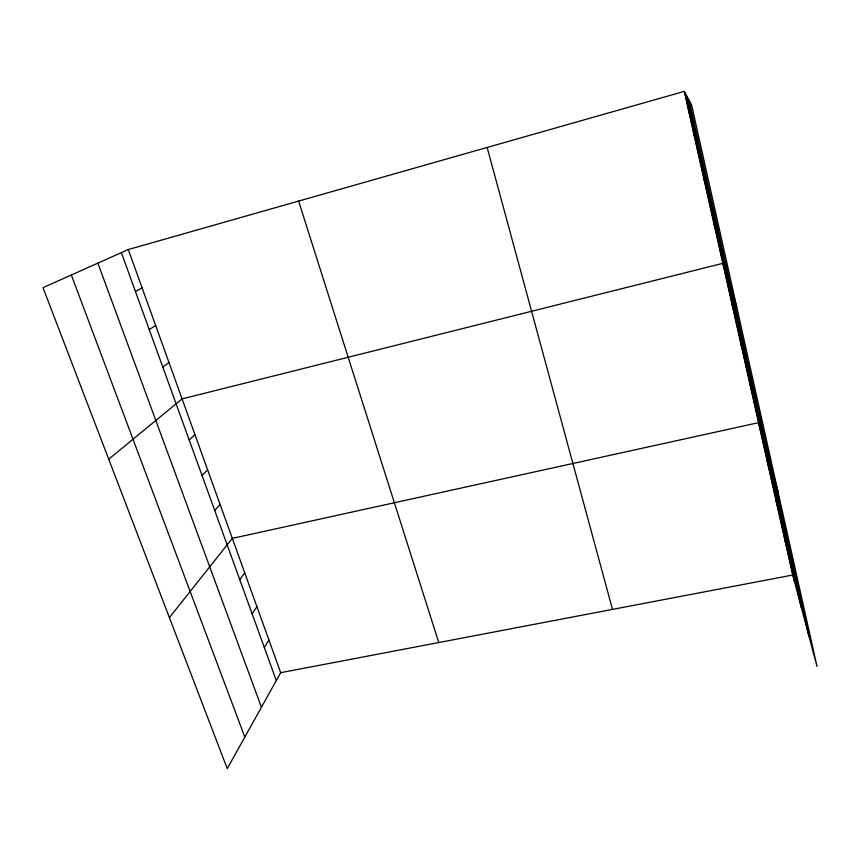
<?xml version="1.0" encoding="UTF-8"?>
<svg xmlns="http://www.w3.org/2000/svg" width="860" height="860" viewBox="0 0 860 860"><rect width="100%" height="100%" fill="white"/><g stroke="black" fill="none" stroke-linecap="round" stroke-linejoin="round"><path stroke-width="1.29" d="M128.291 249.54L280.683 672.692L227.255 768.614L43 287.659L128.291 249.54L684.259 91.386L691.633 105.038L817 666.414L792.726 575.028L684.259 91.386M264.321 647.505L268.89 639.947M252.141 613.868L256.903 606.655M239.757 579.651L244.713 572.803M169.399 617.598L232.307 538.371L758.563 422.668L778.042 491.963M214.72 510.485L220.063 504.379M202.068 475.537L207.615 469.818M189.2 439.987L194.962 434.665M108.715 459.186L182.083 398.911L722.83 263.343L736.784 307.203M162.787 367.016L168.979 362.533M149.221 329.563L155.649 325.531M135.428 291.443L142.094 287.874M280.683 672.692L792.726 575.028M694.192 135.633L694.912 137.363M71.337 274.996L244.821 737.084M703.921 179.03L704.781 181.385M97.868 263.138L261.44 707.253M121.378 252.636L276.296 680.572M713.467 221.59L714.456 224.535M298.603 201.089L438.761 642.538M732.01 304.3L733.247 308.364M741.03 344.494L742.384 349.085M749.877 383.947L751.339 389.042M767.346 461.831L769.023 467.904M775.967 500.262L777.741 506.798M487.136 147.458L612.492 609.407M784.428 537.994L786.298 544.971M686.861 96.191L801.391 607.633M684.85 92.471L794.694 582.435M689.161 100.437L808.938 636.067"/></g></svg>
